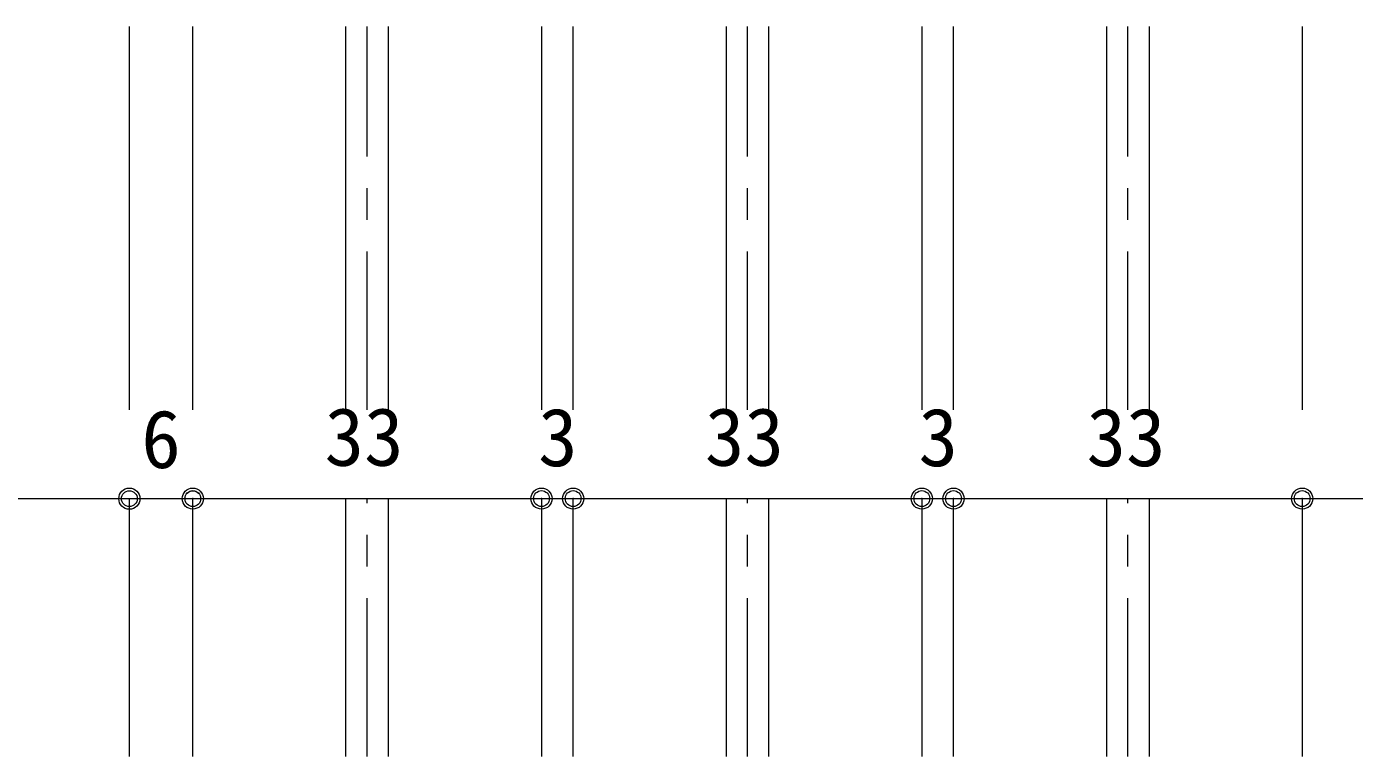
# Model space of a CAD drawing. Units: millimetres on the paper, enlarged 5 times, with parts at other scales. Extents: x -992 to 1008, y -685 to 700.
# Drawn here: x -761 to -551.5, y 194.8 to 310 of the extents above; entities that cross this region are included whole.
import ezdxf
from ezdxf.enums import TextEntityAlignment as Align

# ---------------------------------------------------------------- set-up
doc = ezdxf.new("R2010")
doc.units = ezdxf.units.MM
doc.header["$LTSCALE"] = 5
doc.header["$PDMODE"] = 32
doc.header["$PDSIZE"] = 2.5
doc.linetypes.add('CHAIN1', pattern=[8, 5, -1, 1, -1])
doc.layers.add('2-0_18', color=7, linetype='Continuous', lineweight=18)
doc.styles.add('ＭＳ ゴシック', font='')
doc.styles.get('ＭＳ ゴシック').set_extended_font_data('MS Gothic')

msp = doc.modelspace()

# ---------------------------------------------------------------- linework, layer by layer
at = {"layer": '2-0_18'}
for p, q in [((-744.748, 249.483), (-744.748, 309.982)), ((-734.748, 249.483), (-734.748, 309.982)), ((-710.581, 249.483), (-710.581, 309.982)), ((-703.914, 309.982), (-703.914, 249.483)), ((-679.748, 309.982), (-679.748, 249.483)), ((-674.748, 249.483), (-674.748, 309.982)), ((-650.581, 249.483), (-650.581, 309.982)), ((-643.914, 309.982), (-643.914, 249.483)), ((-619.748, 309.982), (-619.748, 249.483)), ((-614.748, 249.483), (-614.748, 309.982)), ((-590.581, 249.483), (-590.581, 309.982)), ((-583.914, 309.982), (-583.914, 249.483)), ((-559.748, 309.982), (-559.748, 249.483)), ((-744.748, 194.773), (-744.748, 235.476)), ((-734.748, 194.773), (-734.748, 235.476)), ((-710.581, 194.773), (-710.581, 235.476)), ((-703.914, 235.476), (-703.914, 194.773)), ((-679.748, 235.476), (-679.748, 194.773)), ((-674.748, 194.773), (-674.748, 235.476)), ((-650.581, 194.773), (-650.581, 235.476)), ((-643.914, 235.476), (-643.914, 194.773)), ((-619.748, 235.476), (-619.748, 194.773)), ((-614.748, 194.773), (-614.748, 235.476)), ((-590.581, 194.773), (-590.581, 235.476)), ((-583.914, 235.476), (-583.914, 194.773)), ((-559.748, 235.476), (-559.748, 194.773))]:
    msp.add_line(p, q, dxfattribs=at)
at = {"layer": '2-0_18', "linetype": 'CHAIN1'}
for p, q in [((-707.248, 249.483), (-707.248, 309.982)), ((-647.248, 249.483), (-647.248, 309.982)), ((-587.248, 249.483), (-587.248, 309.982)), ((-707.248, 194.773), (-707.248, 235.476)), ((-647.248, 194.773), (-647.248, 235.476)), ((-587.248, 194.773), (-587.248, 235.476))]:
    msp.add_line(p, q, dxfattribs=at)
at = {"layer": '2-0_18', "color": 4}
for p, q in [((-821.414, 235.476), (-679.748, 235.476)), ((-744.748, 235.462), (-744.748, 235.476)), ((-734.748, 235.462), (-744.748, 235.462)), ((-734.748, 235.462), (-734.748, 235.476)), ((-679.748, 235.476), (-674.748, 235.476)), ((-614.748, 235.476), (-501.414, 235.476))]:
    msp.add_line(p, q, dxfattribs=at)
msp.add_lwpolyline([(-674.748, 235.476), (-619.748, 235.476), (-614.748, 235.476)], dxfattribs=at)
for centre in [(-744.748, 235.462), (-734.748, 235.476), (-679.748, 235.476), (-674.748, 235.476), (-619.748, 235.476), (-614.748, 235.476), (-559.748, 235.476)]:
    msp.add_circle(centre, 1.667, dxfattribs=at)
at = {"layer": '2-0_18', "color": 5}
for p in [(-744.748, 235.462), (-734.748, 235.476), (-734.748, 235.462), (-679.748, 235.476), (-674.748, 235.476), (-619.748, 235.476), (-614.748, 235.476), (-559.748, 235.476)]:
    msp.add_point(p, dxfattribs=at)
at = {"layer": '2-0_18', "color": 1}
msp.add_point((-744.748, 235.462), dxfattribs=at)
at = {"layer": '2-0_18', "color": 4}
for p in [(-744.748, 235.462), (-734.748, 235.476), (-679.748, 235.476), (-674.748, 235.476), (-619.748, 235.476), (-614.748, 235.476), (-559.748, 235.476)]:
    msp.add_point(p, dxfattribs=at)

# ---------------------------------------------------------------- texts
at = {"layer": '2-0_18', "style": 'ＭＳ ゴシック'}
for s, p in [('6', (-742.873, 237.546)), ('33', (-713.96, 237.904)), ('3', (-680.277, 237.837)), ('33', (-653.96, 237.904)), ('3', (-620.277, 237.837)), ('33', (-593.765, 237.837))]:
    msp.add_text(s, height=9.164, dxfattribs=at).set_placement(p, align=Align.BOTTOM_LEFT)

doc.saveas('drawing.dxf')
